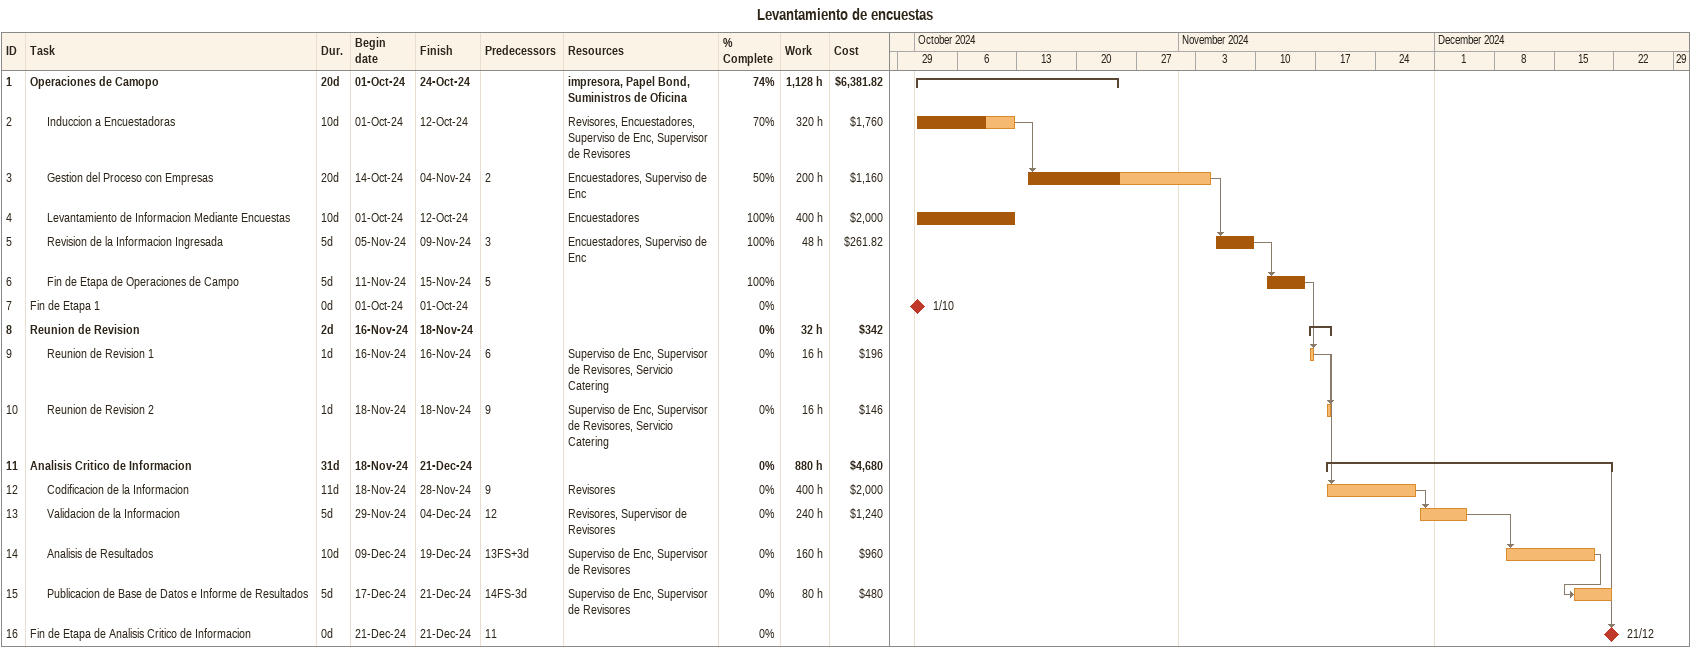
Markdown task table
Levantamiento de encuestas

| ID | Level | Task | Duration | Start | Finish | Predecessors | Resources | % complete | Work (h) | Cost ($) |
|---|---|---|---|---|---|---|---|---|---|---|
| 1 | 1 | **Operaciones de Camopo** | 20d | 2024-10-01 | 2024-10-24 |  | impresora, Papel Bond, Suministros de Oficina | 74 | 1128 | 6381.82 |
| 2 | 2 | Induccion a Encuestadoras | 10d | 2024-10-01 | 2024-10-12 |  | Revisores, Encuestadores, Superviso de Enc, Supervisor de Revisores | 70 | 320 | 1760 |
| 3 | 2 | Gestion del Proceso con Empresas | 20d | 2024-10-14 | 2024-11-04 | 2 | Encuestadores, Superviso de Enc | 50 | 200 | 1160 |
| 4 | 2 | Levantamiento de Informacion Mediante Encuestas | 10d | 2024-10-01 | 2024-10-12 |  | Encuestadores | 100 | 400 | 2000 |
| 5 | 2 | Revision de la Informacion Ingresada | 5d | 2024-11-05 | 2024-11-09 | 3 | Encuestadores, Superviso de Enc | 100 | 48 | 261.82 |
| 6 | 2 | Fin de Etapa de Operaciones de Campo | 5d | 2024-11-11 | 2024-11-15 | 5 |  | 100 |  |  |
| 7 | 1 | Fin de Etapa 1 | 0d | 2024-10-01 | 2024-10-01 |  |  | 0 |  |  |
| 8 | 1 | **Reunion de Revision** | 2d | 2024-11-16 | 2024-11-18 |  |  | 0 | 32 | 342 |
| 9 | 2 | Reunion de Revision 1 | 1d | 2024-11-16 | 2024-11-16 | 6 | Superviso de Enc, Supervisor de Revisores, Servicio Catering | 0 | 16 | 196 |
| 10 | 2 | Reunion de Revision 2 | 1d | 2024-11-18 | 2024-11-18 | 9 | Superviso de Enc, Supervisor de Revisores, Servicio Catering | 0 | 16 | 146 |
| 11 | 1 | **Analisis Critico de Informacion** | 31d | 2024-11-18 | 2024-12-21 |  |  | 0 | 880 | 4680 |
| 12 | 2 | Codificacion de la Informacion | 11d | 2024-11-18 | 2024-11-28 | 9 | Revisores | 0 | 400 | 2000 |
| 13 | 2 | Validacion de la Informacion | 5d | 2024-11-29 | 2024-12-04 | 12 | Revisores, Supervisor de Revisores | 0 | 240 | 1240 |
| 14 | 2 | Analisis de Resultados | 10d | 2024-12-09 | 2024-12-19 | 13FS+3d | Superviso de Enc, Supervisor de Revisores | 0 | 160 | 960 |
| 15 | 2 | Publicacion de Base de Datos e Informe de Resultados | 5d | 2024-12-17 | 2024-12-21 | 14FS-3d | Superviso de Enc, Supervisor de Revisores | 0 | 80 | 480 |
| 16 | 1 | Fin de Etapa de Analisis Critico de Informacion | 0d | 2024-12-21 | 2024-12-21 | 11 |  | 0 |  |  |
